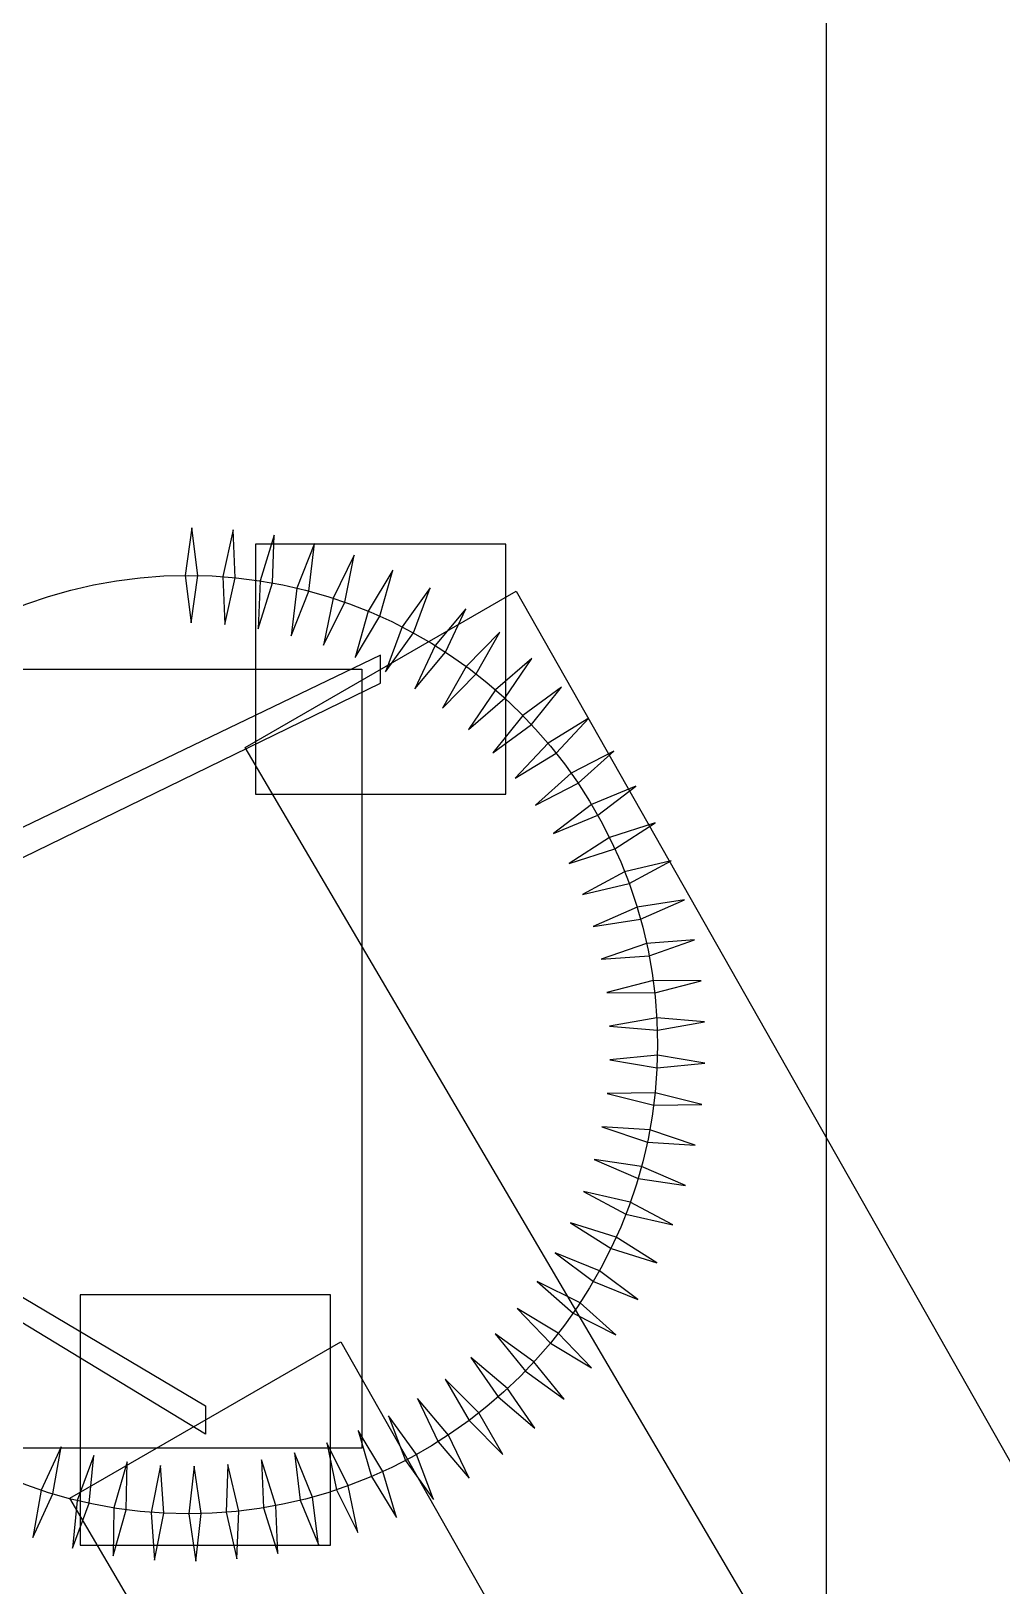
# Model space of a CAD drawing. Extents: x -130 to 140, y -1310 to 20.
# Drawn here: x 18.29 to 33.8, y -45.86 to -21 of the extents above; entities that cross this region are included whole.
import ezdxf

# ---------------------------------------------------------------- set-up
doc = ezdxf.new("R2010")
doc.units = 0

msp = doc.modelspace()

# ---------------------------------------------------------------- linework, layer by layer
at = {"layer": 'M1_Field'}
msp.add_lwpolyline([(-31, -62), (31, -62), (31, 0), (-31, 0)], close=True, dxfattribs=at)
at = {"layer": 'M1_LD'}
msp.add_circle((20.8, -37.2038), 7.5, dxfattribs=at)
at = {"layer": 'M1_MD'}
msp.add_lwpolyline([(11.575, -37.2038), (17.575, -31.2038), (23.575, -31.2038), (23.575, -43.6538), (17.575, -43.6538), (11.575, -37.6538)], close=True, dxfattribs=at)
at = {"layer": 'M1_Pos_holes'}
for points in [[(20.7524, -29.7033), (20.8471, -30.4636), (20.9524, -29.7047), (20.8577, -28.9444)], [(21.352, -29.7235), (21.3856, -30.4889), (21.5512, -29.7409), (21.5176, -28.9755)], [(21.948, -29.7915), (21.9204, -30.5572), (22.1452, -29.8248), (22.1729, -29.0591)], [(22.5367, -29.907), (22.4479, -30.668), (22.7306, -29.9559), (22.8194, -29.1949)], [(23.1143, -30.0691), (22.965, -30.8206), (23.3037, -30.1333), (23.4529, -29.3819)], [(23.677, -30.2769), (23.4682, -31.014), (23.8607, -30.356), (24.0695, -29.6189)], [(24.2214, -30.5289), (23.9543, -31.247), (24.3981, -30.6225), (24.6652, -29.9045)], [(24.7439, -30.8237), (24.4203, -31.5181), (24.9126, -30.9311), (25.2362, -30.2367)], [(25.2411, -31.1593), (24.863, -31.8256), (25.4007, -31.2798), (25.7788, -30.6135)], [(25.71, -31.5335), (25.2798, -32.1675), (25.8594, -31.6665), (26.2895, -31.0325)], [(26.1474, -31.944), (25.668, -32.5416), (26.2857, -32.0885), (26.7651, -31.4909)], [(26.5506, -32.3882), (26.025, -32.9456), (26.677, -32.5432), (27.2026, -31.9859)], [(26.9171, -32.8632), (26.3486, -33.3768), (27.0306, -33.0278), (27.5991, -32.5142)], [(27.2444, -33.3659), (26.6367, -33.8324), (27.3444, -33.5391), (27.9521, -33.0726)], [(27.5305, -33.8932), (26.8874, -34.3096), (27.6164, -34.0738), (28.2594, -33.6573)], [(27.7735, -34.4416), (27.0993, -34.8054), (27.8447, -34.6285), (28.519, -34.2648)], [(27.972, -35.0077), (27.2708, -35.3164), (28.028, -35.1997), (28.7292, -34.8911)], [(28.1245, -35.5879), (27.4009, -35.8396), (28.165, -35.7838), (28.8886, -35.5321)], [(28.2302, -36.1784), (27.4888, -36.3715), (28.2549, -36.3769), (28.9964, -36.1839)], [(28.2884, -36.7755), (27.534, -36.9086), (28.2972, -36.9753), (29.0517, -36.8421)], [(28.2987, -37.3753), (27.536, -37.4477), (28.2915, -37.5752), (29.0542, -37.5027)], [(28.261, -37.974), (27.495, -37.9853), (28.2378, -38.1726), (29.0039, -38.1614)], [(28.1756, -38.5678), (27.4111, -38.5178), (28.1366, -38.7639), (28.9011, -38.8139)], [(28.043, -39.1528), (27.285, -39.0419), (27.9885, -39.3453), (28.7465, -39.4562)], [(27.8641, -39.7254), (27.1173, -39.5543), (27.7944, -39.9129), (28.5411, -40.084)], [(27.64, -40.2819), (26.9093, -40.0516), (27.5555, -40.4632), (28.2862, -40.6934)], [(27.3721, -40.8187), (26.6622, -40.5307), (27.2734, -40.9926), (27.9834, -41.2805)], [(27.0622, -41.3323), (26.3776, -40.9886), (26.9499, -41.4978), (27.6346, -41.8416)], [(26.7123, -41.8195), (26.0573, -41.4222), (26.5871, -41.9755), (27.2421, -42.3729)], [(26.3245, -42.2773), (25.7033, -41.8288), (26.1873, -42.4228), (26.8084, -42.8712)], [(25.9014, -42.7025), (25.3181, -42.2059), (25.753, -42.8366), (26.3363, -43.3332)], [(25.4457, -43.0926), (24.9039, -42.5509), (25.287, -43.2144), (25.8288, -43.7561)], [(24.9602, -43.445), (24.4634, -42.8618), (24.7923, -43.5537), (25.2891, -44.137)], [(24.4481, -43.7575), (23.9996, -43.1365), (24.2721, -43.8525), (24.7207, -44.4736)], [(23.9127, -44.0281), (23.5152, -43.3732), (23.7297, -44.1087), (24.1272, -44.7636)], [(18.6403, -44.3868), (18.7733, -43.6324), (18.4496, -44.3267), (18.3166, -45.0812)], [(22.7857, -44.4369), (22.4976, -43.727), (22.5922, -44.4872), (22.8803, -45.1971)], [(23.3574, -44.255), (23.0135, -43.5704), (23.1685, -44.3207), (23.5124, -45.0053)], [(19.2213, -44.5365), (19.2936, -43.7738), (19.0263, -44.4918), (18.954, -45.2545)], [(19.8123, -44.6392), (19.8234, -43.8731), (19.6144, -44.6102), (19.6033, -45.3762)], [(20.4096, -44.6943), (20.3595, -43.9298), (20.2101, -44.6813), (20.2602, -45.4457)], [(21.0095, -44.7016), (20.8984, -43.9435), (20.8095, -44.7045), (20.9206, -45.4625)], [(21.608, -44.6608), (21.4367, -43.9141), (21.4089, -44.6797), (21.5802, -45.4265)], [(22.2013, -44.5724), (21.9709, -43.8418), (22.0044, -44.6072), (22.2348, -45.3378)]]:
    msp.add_lwpolyline(points, close=True, dxfattribs=at)
at = {"layer": 'metal'}
for points in [[(21.875, -33.2038), (25.875, -33.2038), (25.875, -29.2038), (21.875, -29.2038)], [(11.875, -36.7538), (11.875, -37.2038), (12.025, -37.2038), (23.875, -31.4288), (23.875, -30.9788)], [(11.575, -37.6538), (11.575, -37.2038), (11.725, -37.2038), (11.725, -37.4288), (21.075, -42.9788), (21.075, -43.4288)], [(19.075, -45.2038), (23.075, -45.2038), (23.075, -41.2038), (19.075, -41.2038)]]:
    msp.add_lwpolyline(points, close=True, dxfattribs=at)
at = {"layer": 'metal_BB'}
for points in [[(21.875, -33.2038), (25.875, -33.2038), (25.875, -29.2038), (21.875, -29.2038)], [(26.0401, -29.9538), (65.3721, -99.3288), (138.75, -99.9538), (140, -952.5), (135, -952.5), (136.25, -102.4538), (63.207, -103.0788), (21.7099, -32.4538), (26.0401, -29.9538)], [(19.075, -45.2038), (23.075, -45.2038), (23.075, -41.2038), (19.075, -41.2038)], [(23.2401, -41.9538), (62.5721, -111.3288), (126.25, -111.9538), (126.25, -726.25), (0, -727.5), (0, -722.5), (123.75, -723.75), (123.75, -114.4538), (60.407, -115.0788), (18.9099, -44.4538), (23.2401, -41.9538)]]:
    msp.add_lwpolyline(points, close=True, dxfattribs=at)

doc.saveas('drawing.dxf')
